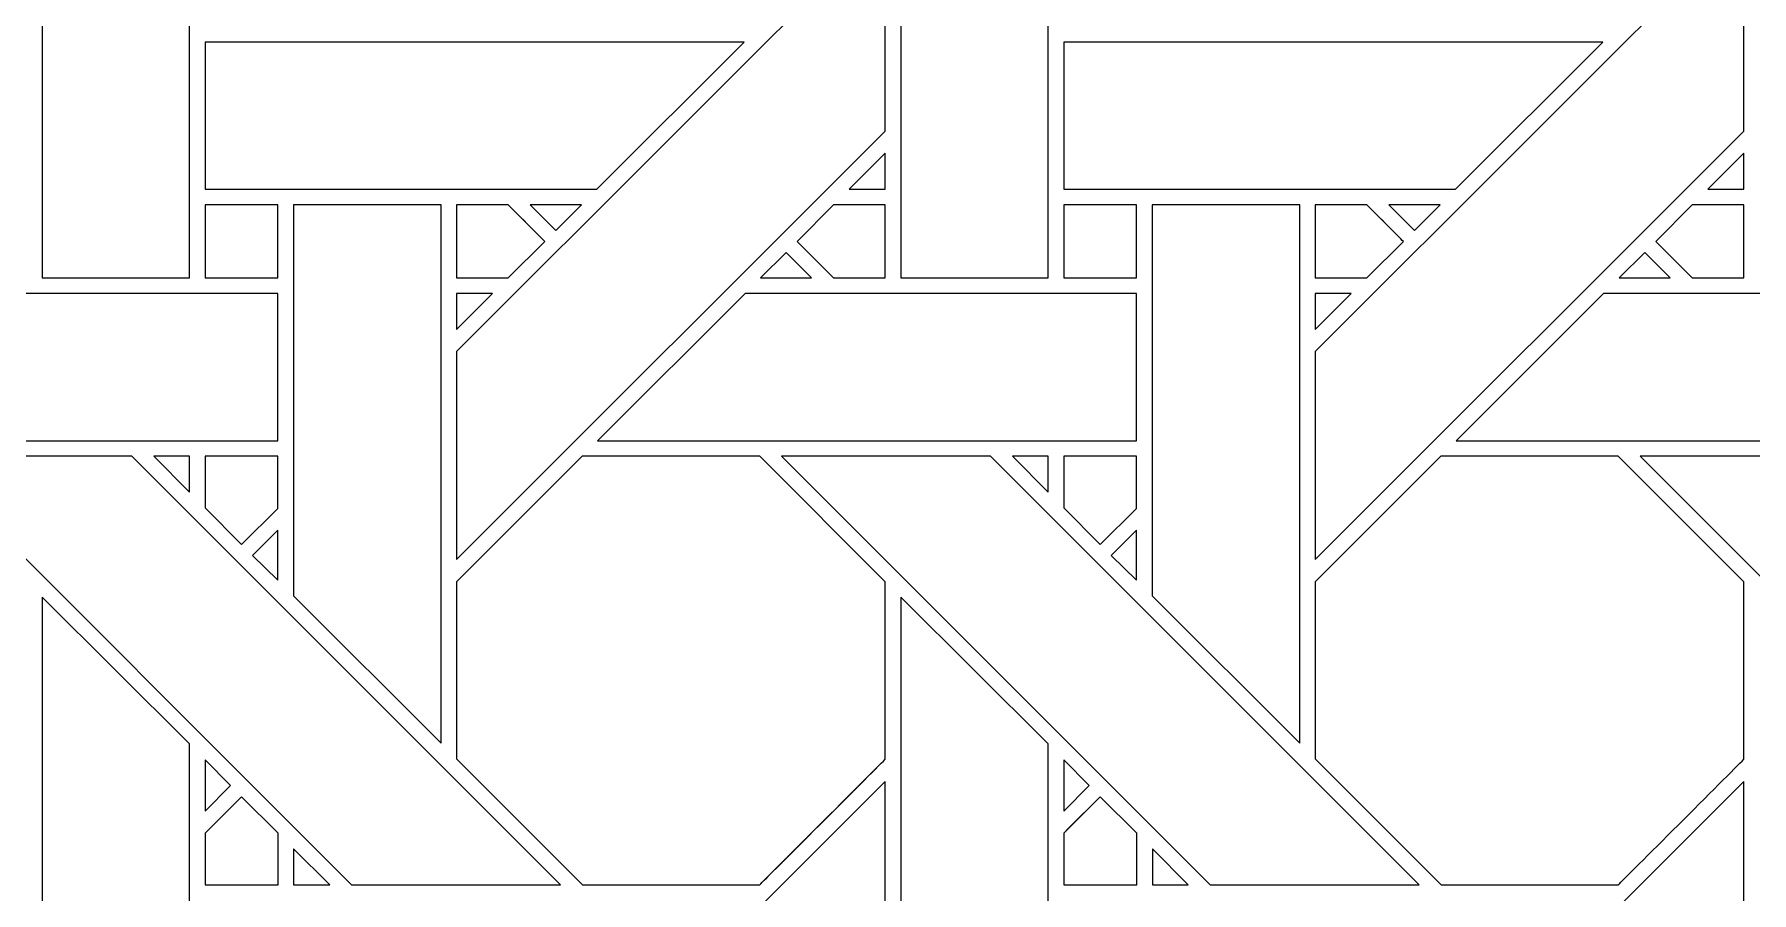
# Model space of a CAD drawing. Header units: inches. Extents: x 8.88 to 15.88, y 5.59 to 12.59.
# Drawn here: x 12.628 to 14.526, y 8.849 to 9.798 of the extents above; entities that cross this region are included whole.
import ezdxf

# ---------------------------------------------------------------- set-up
doc = ezdxf.new("R2010")
doc.units = ezdxf.units.IN
doc.header["$MEASUREMENT"] = 0
doc.layers.add('Design', color=7, linetype='Continuous', lineweight=0)

msp = doc.modelspace()

# ---------------------------------------------------------------- linework, layer by layer
at = {"layer": 'Design'}
for points, knots in [([(12.3829, 12.5948), (10.4499, 12.5948), (8.8829, 11.0278), (8.8829, 9.0948), (8.8829, 7.1618), (10.4499, 5.5948), (12.3829, 5.5948), (14.3159, 5.5948), (15.8829, 7.1618), (15.8829, 9.0948), (15.8829, 11.0278), (14.3159, 12.5948), (12.3829, 12.5948)], [0, 0, 0, 0, 1, 1, 1, 2, 2, 2, 3, 3, 3, 4, 4, 4, 4]), ([(12.3829, 12.0427), (10.7547, 12.0427), (9.4349, 10.7229), (9.4349, 9.0948), (9.4349, 7.4666), (10.7547, 6.1468), (12.3829, 6.1468), (14.011, 6.1468), (15.3308, 7.4666), (15.3308, 9.0948), (15.3308, 10.7229), (14.011, 12.0427), (12.3829, 12.0427)], [0, 0, 0, 0, 1, 1, 1, 2, 2, 2, 3, 3, 3, 4, 4, 4, 4]), ([(12.6369, 9.5289), (12.6369, 9.5289), (12.6369, 10.1247), (12.6369, 10.1247), (12.6369, 10.1247), (12.7996, 9.9626), (12.7996, 9.9626), (12.7996, 9.9626), (12.7996, 9.5289), (12.7996, 9.5289), (12.7996, 9.5289), (12.6369, 9.5289), (12.6369, 9.5289)], [0, 0, 0, 0, 1, 1, 1, 2, 2, 2, 3, 3, 3, 4, 4, 4, 4]), ([(13.5856, 9.5289), (13.5856, 9.5289), (13.5856, 10.1247), (13.5856, 10.1247), (13.5856, 10.1247), (13.7483, 9.9626), (13.7483, 9.9626), (13.7483, 9.9626), (13.7483, 9.5289), (13.7483, 9.5289), (13.7483, 9.5289), (13.5856, 9.5289), (13.5856, 9.5289)], [0, 0, 0, 0, 1, 1, 1, 2, 2, 2, 3, 3, 3, 4, 4, 4, 4]), ([(13.5684, 9.6911), (13.5684, 9.6911), (13.0948, 9.2175), (13.0948, 9.2175), (13.0948, 9.2175), (13.0948, 9.4476), (13.0948, 9.4476), (13.0948, 9.4476), (13.5684, 9.9212), (13.5684, 9.9212), (13.5684, 9.9212), (13.5684, 9.6911), (13.5684, 9.6911)], [0, 0, 0, 0, 1, 1, 1, 2, 2, 2, 3, 3, 3, 4, 4, 4, 4]), ([(14.5172, 9.6911), (14.5172, 9.6911), (14.0435, 9.2175), (14.0435, 9.2175), (14.0435, 9.2175), (14.0435, 9.4476), (14.0435, 9.4476), (14.0435, 9.4476), (14.5172, 9.9211), (14.5172, 9.9211), (14.5172, 9.9211), (14.5172, 9.6911), (14.5172, 9.6911)], [0, 0, 0, 0, 1, 1, 1, 2, 2, 2, 3, 3, 3, 4, 4, 4, 4]), ([(13.2499, 9.6269), (13.2499, 9.6269), (12.8169, 9.6269), (12.8169, 9.6269), (12.8169, 9.6269), (12.8169, 9.7896), (12.8169, 9.7896), (12.8169, 9.7896), (13.4126, 9.7896), (13.4126, 9.7896), (13.4126, 9.7896), (13.2499, 9.6269), (13.2499, 9.6269)], [0, 0, 0, 0, 1, 1, 1, 2, 2, 2, 3, 3, 3, 4, 4, 4, 4]), ([(13.7657, 9.6269), (13.7657, 9.6269), (13.7657, 9.7896), (13.7657, 9.7896), (13.7657, 9.7896), (14.3614, 9.7896), (14.3614, 9.7896), (14.3614, 9.7896), (14.1986, 9.6269), (14.1986, 9.6269), (14.1986, 9.6269), (13.7657, 9.6269), (13.7657, 9.6269)], [0, 0, 0, 0, 1, 1, 1, 2, 2, 2, 3, 3, 3, 4, 4, 4, 4]), ([(13.5287, 9.627), (13.5287, 9.627), (13.5684, 9.6667), (13.5684, 9.6667), (13.5684, 9.6667), (13.5684, 9.627), (13.5684, 9.627), (13.5684, 9.627), (13.5287, 9.627), (13.5287, 9.627)], [0, 0, 0, 0, 1, 1, 1, 2, 2, 2, 3, 3, 3, 3]), ([(14.4774, 9.627), (14.4774, 9.627), (14.5172, 9.6667), (14.5172, 9.6667), (14.5172, 9.6667), (14.5172, 9.627), (14.5172, 9.627), (14.5172, 9.627), (14.4774, 9.627), (14.4774, 9.627)], [0, 0, 0, 0, 1, 1, 1, 2, 2, 2, 3, 3, 3, 3]), ([(12.8169, 9.6097), (12.8169, 9.6097), (12.8972, 9.6097), (12.8972, 9.6097), (12.8972, 9.6097), (12.8972, 9.5289), (12.8972, 9.5289), (12.8972, 9.5289), (12.8169, 9.5289), (12.8169, 9.5289), (12.8169, 9.5289), (12.8169, 9.6097), (12.8169, 9.6097)], [0, 0, 0, 0, 1, 1, 1, 2, 2, 2, 3, 3, 3, 4, 4, 4, 4]), ([(12.8169, 9.5289), (12.8169, 9.5289), (12.8169, 9.6097), (12.8169, 9.6097), (12.8169, 9.6097), (12.8972, 9.6097), (12.8972, 9.6097), (12.8972, 9.6097), (12.8972, 9.5289), (12.8972, 9.5289), (12.8972, 9.5289), (12.8169, 9.5289), (12.8169, 9.5289)], [0, 0, 0, 0, 1, 1, 1, 2, 2, 2, 3, 3, 3, 4, 4, 4, 4]), ([(12.9147, 9.1775), (12.9147, 9.1775), (12.9147, 9.6097), (12.9147, 9.6097), (12.9147, 9.6097), (13.0776, 9.6097), (13.0776, 9.6097), (13.0776, 9.6097), (13.0776, 9.0145), (13.0776, 9.0145), (13.0776, 9.0145), (12.9147, 9.1775), (12.9147, 9.1775)], [0, 0, 0, 0, 1, 1, 1, 2, 2, 2, 3, 3, 3, 4, 4, 4, 4]), ([(13.1518, 9.6097), (13.157, 9.6046), (13.1877, 9.5737), (13.1922, 9.5693), (13.1922, 9.5693), (13.1517, 9.5289), (13.1517, 9.5289), (13.1517, 9.5289), (13.0948, 9.5289), (13.0948, 9.5289), (13.0948, 9.5289), (13.0948, 9.6097), (13.0948, 9.6097), (13.0948, 9.6097), (13.1518, 9.6097), (13.1518, 9.6097)], [0, 0, 0, 0, 1, 1, 1, 2, 2, 2, 3, 3, 3, 4, 4, 4, 5, 5, 5, 5]), ([(13.1763, 9.5852), (13.1763, 9.5852), (13.1922, 9.5693), (13.1922, 9.5693), (13.1922, 9.5693), (13.1517, 9.5289), (13.1517, 9.5289), (13.1517, 9.5289), (13.0948, 9.5289), (13.0948, 9.5289), (13.0948, 9.5289), (13.0948, 9.6097), (13.0948, 9.6097), (13.0948, 9.6097), (13.1518, 9.6097), (13.1518, 9.6097), (13.1572, 9.6044), (13.167, 9.5945), (13.1763, 9.5852)], [0, 0, 0, 0, 1, 1, 1, 2, 2, 2, 3, 3, 3, 4, 4, 4, 5, 5, 5, 6, 6, 6, 6]), ([(13.1762, 9.6097), (13.1762, 9.6097), (13.2327, 9.6097), (13.2327, 9.6097), (13.2327, 9.6097), (13.2044, 9.5815), (13.2044, 9.5815), (13.2044, 9.5815), (13.1762, 9.6097), (13.1762, 9.6097)], [0, 0, 0, 0, 1, 1, 1, 2, 2, 2, 3, 3, 3, 3]), ([(13.5113, 9.5289), (13.5113, 9.5289), (13.471, 9.5693), (13.471, 9.5693), (13.471, 9.5693), (13.5114, 9.6097), (13.5114, 9.6097), (13.5114, 9.6097), (13.5684, 9.6097), (13.5684, 9.6097), (13.5684, 9.6097), (13.5684, 9.5289), (13.5684, 9.5289), (13.5684, 9.5289), (13.5113, 9.5289), (13.5113, 9.5289)], [0, 0, 0, 0, 1, 1, 1, 2, 2, 2, 3, 3, 3, 4, 4, 4, 5, 5, 5, 5]), ([(13.5684, 9.6097), (13.5684, 9.6097), (13.5684, 9.5289), (13.5684, 9.5289), (13.5684, 9.5289), (13.5113, 9.5289), (13.5113, 9.5289), (13.5113, 9.5289), (13.471, 9.5693), (13.471, 9.5693), (13.471, 9.5693), (13.5114, 9.6097), (13.5114, 9.6097), (13.5114, 9.6097), (13.5684, 9.6097), (13.5684, 9.6097)], [0, 0, 0, 0, 1, 1, 1, 2, 2, 2, 3, 3, 3, 4, 4, 4, 5, 5, 5, 5]), ([(13.7656, 9.6097), (13.7656, 9.6097), (13.8459, 9.6097), (13.8459, 9.6097), (13.8459, 9.6097), (13.8459, 9.5289), (13.8459, 9.5289), (13.8459, 9.5289), (13.7656, 9.5289), (13.7656, 9.5289), (13.7656, 9.5289), (13.7656, 9.6097), (13.7656, 9.6097)], [0, 0, 0, 0, 1, 1, 1, 2, 2, 2, 3, 3, 3, 4, 4, 4, 4]), ([(13.7656, 9.5289), (13.7656, 9.5289), (13.7656, 9.6097), (13.7656, 9.6097), (13.7656, 9.6097), (13.8459, 9.6097), (13.8459, 9.6097), (13.8459, 9.6097), (13.8459, 9.5289), (13.8459, 9.5289), (13.8459, 9.5289), (13.7656, 9.5289), (13.7656, 9.5289)], [0, 0, 0, 0, 1, 1, 1, 2, 2, 2, 3, 3, 3, 4, 4, 4, 4]), ([(14.0264, 9.0145), (14.0264, 9.0145), (13.8634, 9.1775), (13.8634, 9.1775), (13.8634, 9.1775), (13.8634, 9.6097), (13.8634, 9.6097), (13.8634, 9.6097), (14.0264, 9.6097), (14.0264, 9.6097), (14.0264, 9.6097), (14.0264, 9.0145), (14.0264, 9.0145)], [0, 0, 0, 0, 1, 1, 1, 2, 2, 2, 3, 3, 3, 4, 4, 4, 4]), ([(14.1006, 9.6097), (14.1057, 9.6046), (14.1365, 9.5737), (14.1409, 9.5693), (14.1409, 9.5693), (14.1005, 9.5289), (14.1005, 9.5289), (14.1005, 9.5289), (14.0435, 9.5289), (14.0435, 9.5289), (14.0435, 9.5289), (14.0435, 9.6097), (14.0435, 9.6097), (14.0435, 9.6097), (14.1006, 9.6097), (14.1006, 9.6097)], [0, 0, 0, 0, 1, 1, 1, 2, 2, 2, 3, 3, 3, 4, 4, 4, 5, 5, 5, 5]), ([(14.0435, 9.5289), (14.0435, 9.5289), (14.0435, 9.6097), (14.0435, 9.6097), (14.0435, 9.6097), (14.1006, 9.6097), (14.1006, 9.6097), (14.1057, 9.6045), (14.1365, 9.5737), (14.1409, 9.5693), (14.1409, 9.5693), (14.1005, 9.5289), (14.1005, 9.5289), (14.1005, 9.5289), (14.0435, 9.5289), (14.0435, 9.5289)], [0, 0, 0, 0, 1, 1, 1, 2, 2, 2, 3, 3, 3, 4, 4, 4, 5, 5, 5, 5]), ([(14.1249, 9.6097), (14.1249, 9.6097), (14.1814, 9.6097), (14.1814, 9.6097), (14.1814, 9.6097), (14.1531, 9.5815), (14.1531, 9.5815), (14.1531, 9.5815), (14.1249, 9.6097), (14.1249, 9.6097)], [0, 0, 0, 0, 1, 1, 1, 2, 2, 2, 3, 3, 3, 3]), ([(14.4601, 9.5289), (14.4601, 9.5289), (14.4197, 9.5693), (14.4197, 9.5693), (14.4197, 9.5693), (14.4601, 9.6097), (14.4601, 9.6097), (14.4601, 9.6097), (14.5172, 9.6097), (14.5172, 9.6097), (14.5172, 9.6097), (14.5172, 9.5289), (14.5172, 9.5289), (14.5172, 9.5289), (14.4601, 9.5289), (14.4601, 9.5289)], [0, 0, 0, 0, 1, 1, 1, 2, 2, 2, 3, 3, 3, 4, 4, 4, 5, 5, 5, 5]), ([(14.5172, 9.5289), (14.5172, 9.5289), (14.4601, 9.5289), (14.4601, 9.5289), (14.4601, 9.5289), (14.4197, 9.5693), (14.4197, 9.5693), (14.4197, 9.5693), (14.4601, 9.6097), (14.4601, 9.6097), (14.4601, 9.6097), (14.5172, 9.6097), (14.5172, 9.6097), (14.5172, 9.6097), (14.5172, 9.5289), (14.5172, 9.5289)], [0, 0, 0, 0, 1, 1, 1, 2, 2, 2, 3, 3, 3, 4, 4, 4, 5, 5, 5, 5]), ([(13.4871, 9.5289), (13.4871, 9.5289), (13.4306, 9.5289), (13.4306, 9.5289), (13.4306, 9.5289), (13.4589, 9.5571), (13.4589, 9.5571), (13.4589, 9.5571), (13.4871, 9.5289), (13.4871, 9.5289)], [0, 0, 0, 0, 1, 1, 1, 2, 2, 2, 3, 3, 3, 3]), ([(14.3793, 9.5289), (14.3793, 9.5289), (14.4076, 9.5571), (14.4076, 9.5571), (14.4076, 9.5571), (14.4358, 9.5289), (14.4358, 9.5289), (14.4358, 9.5289), (14.3793, 9.5289), (14.3793, 9.5289)], [0, 0, 0, 0, 1, 1, 1, 2, 2, 2, 3, 3, 3, 3]), ([(12.8972, 9.5117), (12.8972, 9.5117), (12.8972, 9.3489), (12.8972, 9.3489), (12.8972, 9.3489), (12.3019, 9.3489), (12.3019, 9.3489), (12.3019, 9.3489), (12.4647, 9.5117), (12.4647, 9.5117), (12.4647, 9.5117), (12.8972, 9.5117), (12.8972, 9.5117)], [0, 0, 0, 0, 1, 1, 1, 2, 2, 2, 3, 3, 3, 4, 4, 4, 4]), ([(13.1346, 9.5117), (13.1346, 9.5117), (13.0948, 9.4719), (13.0948, 9.4719), (13.0948, 9.4719), (13.0948, 9.5117), (13.0948, 9.5117), (13.0948, 9.5117), (13.1346, 9.5117), (13.1346, 9.5117)], [0, 0, 0, 0, 1, 1, 1, 2, 2, 2, 3, 3, 3, 3]), ([(13.8459, 9.5117), (13.8459, 9.5117), (13.8459, 9.3489), (13.8459, 9.3489), (13.8459, 9.3489), (13.2506, 9.3489), (13.2506, 9.3489), (13.2506, 9.3489), (13.4135, 9.5117), (13.4135, 9.5117), (13.4135, 9.5117), (13.8459, 9.5117), (13.8459, 9.5117)], [0, 0, 0, 0, 1, 1, 1, 2, 2, 2, 3, 3, 3, 4, 4, 4, 4]), ([(14.0833, 9.5117), (14.0833, 9.5117), (14.0435, 9.4719), (14.0435, 9.4719), (14.0435, 9.4719), (14.0435, 9.5117), (14.0435, 9.5117), (14.0435, 9.5117), (14.0833, 9.5117), (14.0833, 9.5117)], [0, 0, 0, 0, 1, 1, 1, 2, 2, 2, 3, 3, 3, 3]), ([(14.7946, 9.5117), (14.7946, 9.5117), (14.7946, 9.3489), (14.7946, 9.3489), (14.7946, 9.3489), (14.1993, 9.3489), (14.1993, 9.3489), (14.1993, 9.3489), (14.3622, 9.5117), (14.3622, 9.5117), (14.3622, 9.5117), (14.7946, 9.5117), (14.7946, 9.5117)], [0, 0, 0, 0, 1, 1, 1, 2, 2, 2, 3, 3, 3, 4, 4, 4, 4]), ([(13.2098, 8.8582), (13.2098, 8.8582), (12.9788, 8.8582), (12.9788, 8.8582), (12.9788, 8.8582), (12.5052, 9.3318), (12.5052, 9.3318), (12.5052, 9.3318), (12.7361, 9.3318), (12.7361, 9.3318), (12.7361, 9.3318), (13.2098, 8.8582), (13.2098, 8.8582)], [0, 0, 0, 0, 1, 1, 1, 2, 2, 2, 3, 3, 3, 4, 4, 4, 4]), ([(12.7603, 9.3318), (12.7603, 9.3318), (12.7997, 9.3318), (12.7997, 9.3318), (12.7997, 9.3318), (12.7997, 9.292), (12.7997, 9.292), (12.7997, 9.292), (12.7603, 9.3318), (12.7603, 9.3318)], [0, 0, 0, 0, 1, 1, 1, 2, 2, 2, 3, 3, 3, 3]), ([(12.8972, 9.3318), (12.8972, 9.3318), (12.8972, 9.2742), (12.8972, 9.2742), (12.8972, 9.2742), (12.8572, 9.2343), (12.8572, 9.2343), (12.8572, 9.2343), (12.8169, 9.2746), (12.8169, 9.2746), (12.8169, 9.2746), (12.8169, 9.3318), (12.8169, 9.3318), (12.8169, 9.3318), (12.8972, 9.3318), (12.8972, 9.3318)], [0, 0, 0, 0, 1, 1, 1, 2, 2, 2, 3, 3, 3, 4, 4, 4, 5, 5, 5, 5]), ([(12.8972, 9.2742), (12.8972, 9.2742), (12.8572, 9.2343), (12.8572, 9.2343), (12.8572, 9.2343), (12.8169, 9.2746), (12.8169, 9.2746), (12.8169, 9.2746), (12.8169, 9.3318), (12.8169, 9.3318), (12.8169, 9.3318), (12.8972, 9.3318), (12.8972, 9.3318), (12.8972, 9.3318), (12.8972, 9.2742), (12.8972, 9.2742)], [0, 0, 0, 0, 1, 1, 1, 2, 2, 2, 3, 3, 3, 4, 4, 4, 5, 5, 5, 5]), ([(13.2335, 9.3318), (13.2335, 9.3318), (13.4297, 9.3318), (13.4297, 9.3318), (13.4297, 9.3318), (13.5684, 9.1931), (13.5684, 9.1931), (13.5684, 9.1931), (13.5684, 8.9969), (13.5684, 8.9969), (13.5506, 8.9789), (13.4387, 8.8672), (13.4297, 8.8582), (13.4297, 8.8582), (13.234, 8.8582), (13.234, 8.8582), (13.234, 8.8582), (13.0948, 8.9974), (13.0948, 8.9974), (13.0948, 8.9974), (13.0948, 9.1931), (13.0948, 9.1931), (13.0948, 9.1931), (13.2335, 9.3318), (13.2335, 9.3318)], [0, 0, 0, 0, 1, 1, 1, 2, 2, 2, 3, 3, 3, 4, 4, 4, 5, 5, 5, 6, 6, 6, 7, 7, 7, 8, 8, 8, 8]), ([(13.5684, 8.9969), (13.5503, 8.9786), (13.4385, 8.8669), (13.4297, 8.8582), (13.4297, 8.8582), (13.234, 8.8582), (13.234, 8.8582), (13.234, 8.8582), (13.0948, 8.9974), (13.0948, 8.9974), (13.0948, 8.9974), (13.0948, 9.1931), (13.0948, 9.1931), (13.0948, 9.1931), (13.2335, 9.3318), (13.2335, 9.3318), (13.2335, 9.3318), (13.4297, 9.3318), (13.4297, 9.3318), (13.4297, 9.3318), (13.5684, 9.1931), (13.5684, 9.1931), (13.5684, 9.1931), (13.5684, 8.9969), (13.5684, 8.9969)], [0, 0, 0, 0, 1, 1, 1, 2, 2, 2, 3, 3, 3, 4, 4, 4, 5, 5, 5, 6, 6, 6, 7, 7, 7, 8, 8, 8, 8]), ([(14.1585, 8.8582), (14.1585, 8.8582), (13.9275, 8.8582), (13.9275, 8.8582), (13.9275, 8.8582), (13.4539, 9.3318), (13.4539, 9.3318), (13.4539, 9.3318), (13.6849, 9.3318), (13.6849, 9.3318), (13.6849, 9.3318), (14.1585, 8.8582), (14.1585, 8.8582)], [0, 0, 0, 0, 1, 1, 1, 2, 2, 2, 3, 3, 3, 4, 4, 4, 4]), ([(13.7484, 9.3318), (13.7484, 9.3318), (13.7484, 9.292), (13.7484, 9.292), (13.7484, 9.292), (13.709, 9.3318), (13.709, 9.3318), (13.709, 9.3318), (13.7484, 9.3318), (13.7484, 9.3318)], [0, 0, 0, 0, 1, 1, 1, 2, 2, 2, 3, 3, 3, 3]), ([(13.8459, 9.3318), (13.8459, 9.3318), (13.8459, 9.2742), (13.8459, 9.2742), (13.8459, 9.2742), (13.806, 9.2343), (13.806, 9.2343), (13.806, 9.2343), (13.7656, 9.2746), (13.7656, 9.2746), (13.7656, 9.2746), (13.7656, 9.3318), (13.7656, 9.3318), (13.7656, 9.3318), (13.8459, 9.3318), (13.8459, 9.3318)], [0, 0, 0, 0, 1, 1, 1, 2, 2, 2, 3, 3, 3, 4, 4, 4, 5, 5, 5, 5]), ([(13.806, 9.2343), (13.806, 9.2343), (13.7656, 9.2746), (13.7656, 9.2746), (13.7656, 9.2746), (13.7656, 9.3318), (13.7656, 9.3318), (13.7656, 9.3318), (13.8459, 9.3318), (13.8459, 9.3318), (13.8459, 9.3318), (13.8459, 9.2742), (13.8459, 9.2742), (13.8459, 9.2742), (13.806, 9.2343), (13.806, 9.2343)], [0, 0, 0, 0, 1, 1, 1, 2, 2, 2, 3, 3, 3, 4, 4, 4, 5, 5, 5, 5]), ([(14.1822, 9.3318), (14.1822, 9.3318), (14.3784, 9.3318), (14.3784, 9.3318), (14.3784, 9.3318), (14.5172, 9.1931), (14.5172, 9.1931), (14.5172, 9.1931), (14.5172, 8.9969), (14.5172, 8.9969), (14.4994, 8.9789), (14.3874, 8.8672), (14.3785, 8.8582), (14.3785, 8.8582), (14.1828, 8.8582), (14.1828, 8.8582), (14.1828, 8.8582), (14.0435, 8.9974), (14.0435, 8.9974), (14.0435, 8.9974), (14.0435, 9.1931), (14.0435, 9.1931), (14.0435, 9.1931), (14.1822, 9.3318), (14.1822, 9.3318)], [0, 0, 0, 0, 1, 1, 1, 2, 2, 2, 3, 3, 3, 4, 4, 4, 5, 5, 5, 6, 6, 6, 7, 7, 7, 8, 8, 8, 8]), ([(14.1828, 8.8582), (14.1828, 8.8582), (14.0435, 8.9974), (14.0435, 8.9974), (14.0435, 8.9974), (14.0435, 9.1931), (14.0435, 9.1931), (14.0435, 9.1931), (14.1822, 9.3318), (14.1822, 9.3318), (14.1822, 9.3318), (14.3784, 9.3318), (14.3784, 9.3318), (14.3784, 9.3318), (14.5172, 9.1931), (14.5172, 9.1931), (14.5172, 9.1931), (14.5172, 8.9969), (14.5172, 8.9969), (14.4994, 8.9789), (14.3874, 8.8672), (14.3785, 8.8582), (14.3785, 8.8582), (14.1828, 8.8582), (14.1828, 8.8582)], [0, 0, 0, 0, 1, 1, 1, 2, 2, 2, 3, 3, 3, 4, 4, 4, 5, 5, 5, 6, 6, 6, 7, 7, 7, 8, 8, 8, 8]), ([(14.4026, 9.3318), (14.4026, 9.3318), (14.6336, 9.3318), (14.6336, 9.3318), (14.6336, 9.3318), (15.1072, 8.8582), (15.1072, 8.8582), (15.1072, 8.8582), (14.8762, 8.8582), (14.8762, 8.8582), (14.8762, 8.8582), (14.4026, 9.3318), (14.4026, 9.3318)], [0, 0, 0, 0, 1, 1, 1, 2, 2, 2, 3, 3, 3, 4, 4, 4, 4]), ([(12.8972, 9.25), (12.8972, 9.25), (12.8972, 9.1948), (12.8972, 9.1948), (12.8972, 9.1948), (12.8694, 9.2222), (12.8694, 9.2222), (12.8694, 9.2222), (12.8972, 9.25), (12.8972, 9.25)], [0, 0, 0, 0, 1, 1, 1, 2, 2, 2, 3, 3, 3, 3]), ([(13.8459, 9.25), (13.8459, 9.25), (13.8459, 9.1948), (13.8459, 9.1948), (13.8459, 9.1948), (13.8181, 9.2222), (13.8181, 9.2222), (13.8181, 9.2222), (13.8459, 9.25), (13.8459, 9.25)], [0, 0, 0, 0, 1, 1, 1, 2, 2, 2, 3, 3, 3, 3]), ([(12.7996, 9.0138), (12.7996, 9.0138), (12.7996, 8.5802), (12.7996, 8.5802), (12.7996, 8.5802), (12.6369, 8.5802), (12.6369, 8.5802), (12.6369, 8.5802), (12.6369, 9.176), (12.6369, 9.176), (12.6369, 9.176), (12.7996, 9.0138), (12.7996, 9.0138)], [0, 0, 0, 0, 1, 1, 1, 2, 2, 2, 3, 3, 3, 4, 4, 4, 4]), ([(13.5856, 8.5802), (13.5856, 8.5802), (13.5856, 9.176), (13.5856, 9.176), (13.5856, 9.176), (13.7483, 9.0138), (13.7483, 9.0138), (13.7483, 9.0138), (13.7483, 8.5802), (13.7483, 8.5802), (13.7483, 8.5802), (13.5856, 8.5802), (13.5856, 8.5802)], [0, 0, 0, 0, 1, 1, 1, 2, 2, 2, 3, 3, 3, 4, 4, 4, 4]), ([(12.8169, 8.9396), (12.8169, 8.9396), (12.8169, 8.9963), (12.8169, 8.9963), (12.8169, 8.9963), (12.8451, 8.9678), (12.8451, 8.9678), (12.8451, 8.9678), (12.8169, 8.9396), (12.8169, 8.9396)], [0, 0, 0, 0, 1, 1, 1, 2, 2, 2, 3, 3, 3, 3]), ([(13.7657, 8.9396), (13.7657, 8.9396), (13.7657, 8.9963), (13.7657, 8.9963), (13.7657, 8.9963), (13.7938, 8.9678), (13.7938, 8.9678), (13.7938, 8.9678), (13.7657, 8.9396), (13.7657, 8.9396)], [0, 0, 0, 0, 1, 1, 1, 2, 2, 2, 3, 3, 3, 3]), ([(13.0948, 8.2687), (13.0948, 8.2687), (13.0948, 8.4988), (13.0948, 8.4988), (13.0948, 8.4988), (13.5684, 8.9724), (13.5684, 8.9724), (13.5684, 8.9724), (13.5684, 8.7424), (13.5684, 8.7424), (13.5684, 8.7424), (13.0948, 8.2687), (13.0948, 8.2687)], [0, 0, 0, 0, 1, 1, 1, 2, 2, 2, 3, 3, 3, 4, 4, 4, 4]), ([(14.0435, 8.4988), (14.0435, 8.4988), (14.5172, 8.9724), (14.5172, 8.9724), (14.5172, 8.9724), (14.5172, 8.7424), (14.5172, 8.7424), (14.5172, 8.7424), (14.0435, 8.2687), (14.0435, 8.2687), (14.0435, 8.2687), (14.0435, 8.4988), (14.0435, 8.4988)], [0, 0, 0, 0, 1, 1, 1, 2, 2, 2, 3, 3, 3, 4, 4, 4, 4]), ([(12.8169, 8.8579), (12.8169, 8.8579), (12.8169, 8.9152), (12.8169, 8.9152), (12.8169, 8.9152), (12.8572, 8.9555), (12.8572, 8.9555), (12.8572, 8.9555), (12.8976, 8.9152), (12.8976, 8.9152), (12.8976, 8.9152), (12.8976, 8.8579), (12.8976, 8.8579), (12.8976, 8.8579), (12.8169, 8.8579), (12.8169, 8.8579)], [0, 0, 0, 0, 1, 1, 1, 2, 2, 2, 3, 3, 3, 4, 4, 4, 5, 5, 5, 5]), ([(12.8572, 8.9555), (12.8572, 8.9555), (12.8976, 8.9152), (12.8976, 8.9152), (12.8976, 8.9152), (12.8976, 8.8579), (12.8976, 8.8579), (12.8976, 8.8579), (12.8169, 8.8579), (12.8169, 8.8579), (12.8169, 8.8579), (12.8169, 8.9152), (12.8169, 8.9152), (12.8169, 8.9152), (12.8572, 8.9555), (12.8572, 8.9555)], [0, 0, 0, 0, 1, 1, 1, 2, 2, 2, 3, 3, 3, 4, 4, 4, 5, 5, 5, 5]), ([(13.7656, 8.8579), (13.7656, 8.8579), (13.7656, 8.9152), (13.7656, 8.9152), (13.7656, 8.9152), (13.806, 8.9555), (13.806, 8.9555), (13.806, 8.9555), (13.8463, 8.9152), (13.8463, 8.9152), (13.8463, 8.9152), (13.8463, 8.8579), (13.8463, 8.8579), (13.8463, 8.8579), (13.7656, 8.8579), (13.7656, 8.8579)], [0, 0, 0, 0, 1, 1, 1, 2, 2, 2, 3, 3, 3, 4, 4, 4, 5, 5, 5, 5]), ([(13.7711, 8.9206), (13.7711, 8.9206), (13.806, 8.9555), (13.806, 8.9555), (13.806, 8.9555), (13.8463, 8.9152), (13.8463, 8.9152), (13.8463, 8.9152), (13.8463, 8.8579), (13.8463, 8.8579), (13.8463, 8.8579), (13.7656, 8.8579), (13.7656, 8.8579), (13.7656, 8.8579), (13.7656, 8.9152), (13.7656, 8.9152), (13.7656, 8.9152), (13.7711, 8.9206), (13.7711, 8.9206)], [0, 0, 0, 0, 1, 1, 1, 2, 2, 2, 3, 3, 3, 4, 4, 4, 5, 5, 5, 6, 6, 6, 6]), ([(12.9546, 8.8581), (12.9546, 8.8581), (12.9148, 8.8581), (12.9148, 8.8581), (12.9148, 8.8581), (12.9148, 8.8979), (12.9148, 8.8979), (12.9148, 8.8979), (12.9546, 8.8581), (12.9546, 8.8581)], [0, 0, 0, 0, 1, 1, 1, 2, 2, 2, 3, 3, 3, 3]), ([(13.8636, 8.8581), (13.8636, 8.8581), (13.8636, 8.8979), (13.8636, 8.8979), (13.8636, 8.8979), (13.9033, 8.8581), (13.9033, 8.8581), (13.9033, 8.8581), (13.8636, 8.8581), (13.8636, 8.8581)], [0, 0, 0, 0, 1, 1, 1, 2, 2, 2, 3, 3, 3, 3])]:
    msp.add_open_spline(points, degree=3, knots=knots, dxfattribs=at)

doc.saveas('drawing.dxf')
